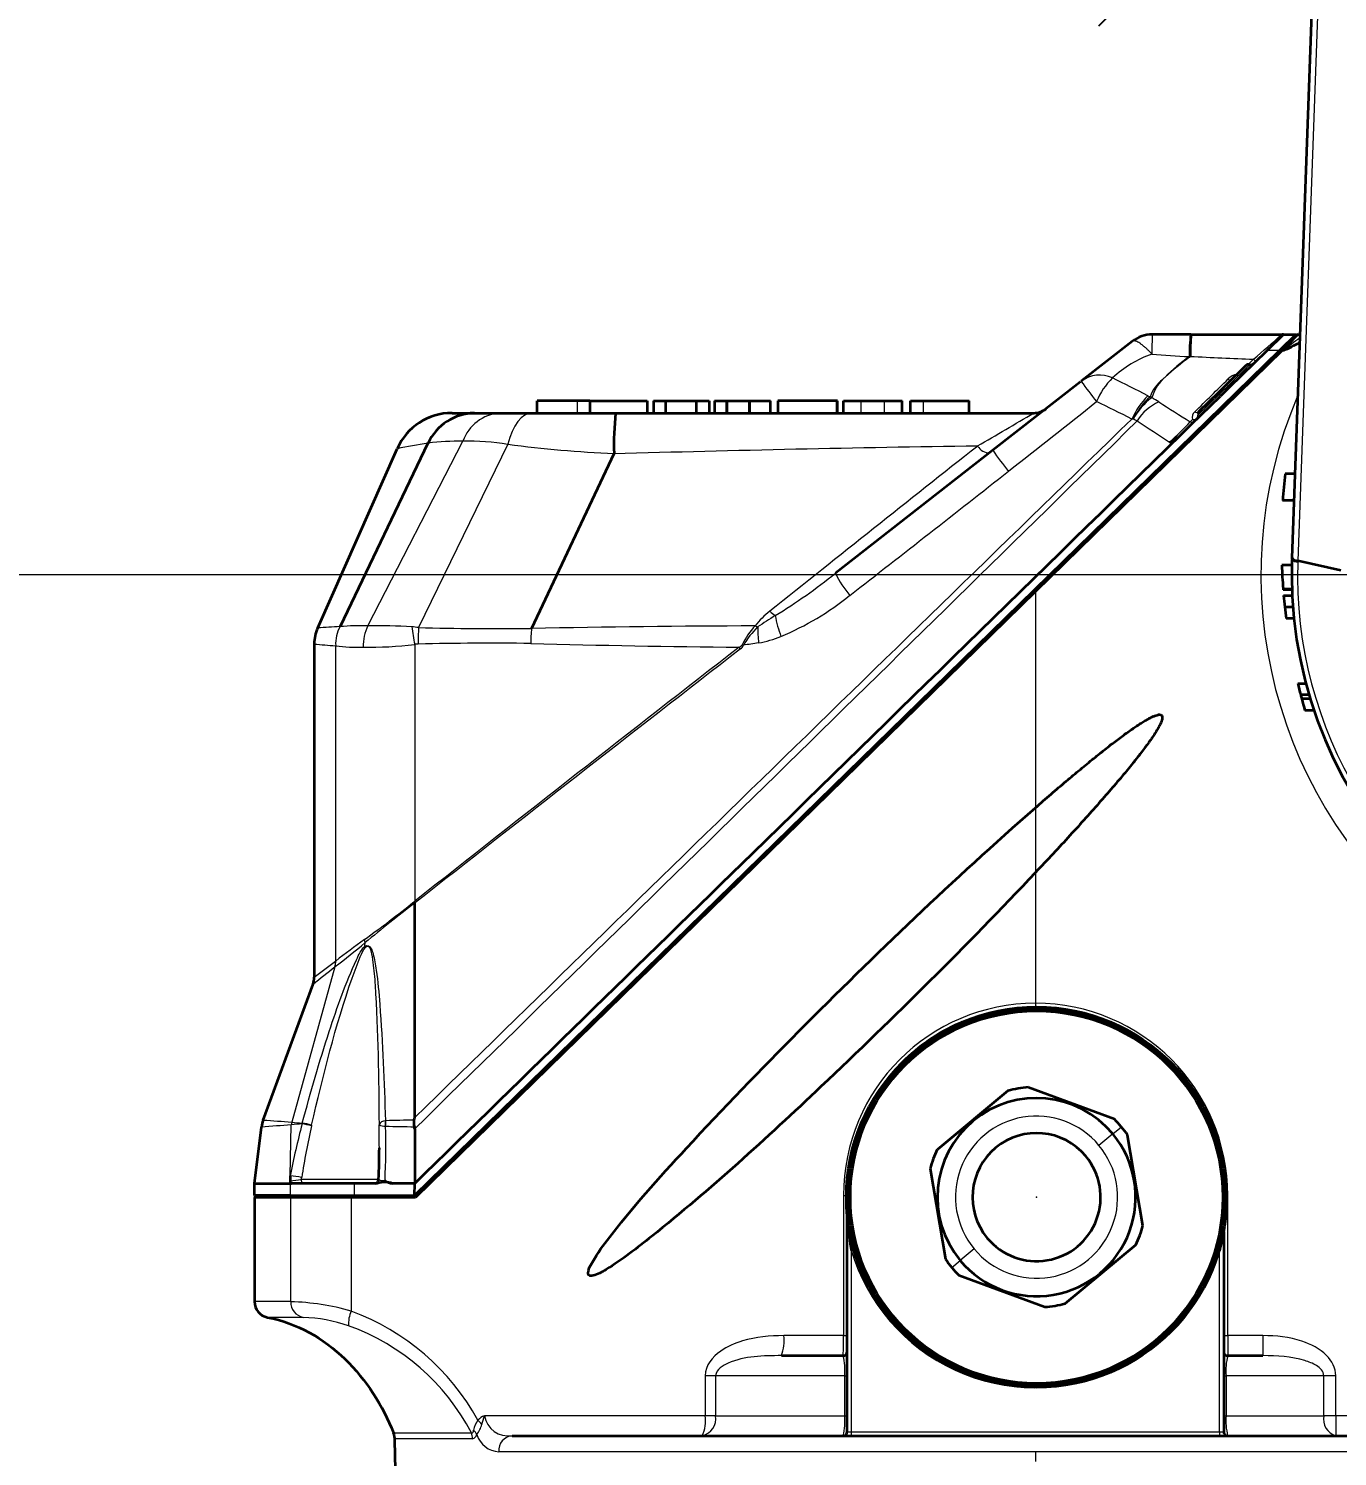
# Model space of a CAD drawing. Header units: millimetres. Extents: x 116 to 5831, y 100 to 4110.
# Drawn here: x 1037.6 to 1364.4, y 2474.3 to 2830.8 of the extents above; entities that cross this region are included whole.
import ezdxf

# ---------------------------------------------------------------- set-up
doc = ezdxf.new("R2010")
doc.units = ezdxf.units.MM
doc.header["$MEASUREMENT"] = 0
doc.linetypes.add('DASHEDDOT', pattern=[9.2, 3, -3, 0.2, -3])
doc.layers.get('0').update_dxf_attribs({"lineweight": 18})
doc.layers.add('图层0000', color=7, linetype='Continuous', lineweight=25)
doc.layers.add('图层1', color=7, linetype='Continuous', lineweight=35)
doc.dimstyles.new('线性样式 (GB)', dxfattribs={"dimtxt": 2, "dimasz": 2, "dimexe": 1, "dimexo": 0.5, "dimgap": 0.5, "dimtad": 1, "dimdsep": 46, "dimcen": -2.127267, "dimclrd": 7, "dimclre": 7, "dimclrt": 7, "dimadec": 0, "dimazin": 0, "dimtfac": 0.7, "dimtmove": 0, "dimatfit": 1, "dimfxl": 1, "dimfrac": 2, "dimtolj": 1, "dimtzin": 0, "dimlwd": 18, "dimlwe": 18, "dimarcsym": 0})

# ---------------------------------------------------------------- blocks, each defined once
blk = doc.blocks.new('DimBlk376')
at = {"layer": '图层0000', "color": 7, "linetype": 'Continuous', "lineweight": 18}
for p, q in [((1449.03, 2694.42), (836.68, 2694.42)), ((836.68, 2246.42), (836.68, 2654.42)), ((1081.53, 2206.42), (836.68, 2206.42))]:
    blk.add_line(p, q, dxfattribs=at)
at = {"layer": '图层0000', "color": 7, "linetype": 'Continuous', "lineweight": -3}
for points in [[(847.4, 2654.42), (836.68, 2694.42), (825.96, 2654.42)], [(825.96, 2246.42), (836.68, 2206.42), (847.4, 2246.42)]]:
    blk.add_solid(points, dxfattribs=at)
at = {"layer": '图层0000', "color": 7, "linetype": 'Continuous', "lineweight": 18, "insert": (827.58, 2528.41), "char_height": 40, "attachment_point": 8, "rotation": 90, "line_spacing_factor": 1.2}
blk.add_mtext('\\T1.562500;\\W1;\\FSimSun|b0|i0;488', dxfattribs=at)
blk = doc.blocks.new('DimBlk377')
at = {"layer": '图层0000', "color": 7, "linetype": 'Continuous', "lineweight": 18}
for p, q in [((1449.03, 3344.42), (836.68, 3344.42)), ((836.68, 2734.42), (836.68, 3304.42)), ((1449.03, 2694.42), (836.68, 2694.42))]:
    blk.add_line(p, q, dxfattribs=at)
at = {"layer": '图层0000', "color": 7, "linetype": 'Continuous', "lineweight": -3}
for points in [[(847.4, 3304.42), (836.68, 3344.42), (825.96, 3304.42)], [(825.96, 2734.42), (836.68, 2694.42), (847.4, 2734.42)]]:
    blk.add_solid(points, dxfattribs=at)
at = {"layer": '图层0000', "color": 7, "linetype": 'Continuous', "lineweight": 18, "insert": (827.58, 3054.56), "char_height": 40, "attachment_point": 8, "rotation": 90, "line_spacing_factor": 1.2}
blk.add_mtext('\\T1.515625;\\W1;\\FSimSun|b0|i0;650', dxfattribs=at)
blk = doc.blocks.new('DimBlk383')
at = {"layer": '图层0000', "color": 7, "linetype": 'Continuous', "lineweight": 18}
for p, q in [((2758.82, 2570.7), (2758.82, 1736.63)), ((1289.03, 2404.42), (1289.03, 1736.63)), ((1329.03, 1756.63), (2718.82, 1756.63))]:
    blk.add_line(p, q, dxfattribs=at)
at = {"layer": '图层0000', "color": 7, "linetype": 'Continuous', "lineweight": -3}
for points in [[(1329.03, 1767.35), (1289.03, 1756.63), (1329.03, 1745.91)], [(2718.82, 1745.91), (2758.82, 1756.63), (2718.82, 1767.35)]]:
    blk.add_solid(points, dxfattribs=at)
at = {"layer": '图层0000', "color": 7, "linetype": 'Continuous', "lineweight": 18, "insert": (1889.52, 1765.73), "char_height": 40, "attachment_point": 8, "line_spacing_factor": 1.2}
blk.add_mtext('\\T1.500000;\\W1;\\FSimSun|b0|i0;1470', dxfattribs=at)
blk = doc.blocks.new('DimBlk405')
at = {"layer": '图层0000', "color": 7, "linetype": 'Continuous', "lineweight": 18}
for p, q in [((242.95, 3140.67), (419.7, 3140.67)), ((399.7, 2246.42), (399.7, 3100.67)), ((1131.53, 2206.42), (379.7, 2206.42))]:
    blk.add_line(p, q, dxfattribs=at)
at = {"layer": '图层0000', "color": 7, "linetype": 'Continuous', "lineweight": -3}
for points in [[(410.41, 3100.67), (399.7, 3140.67), (388.98, 3100.67)], [(388.98, 2246.42), (399.7, 2206.42), (410.41, 2246.42)]]:
    blk.add_solid(points, dxfattribs=at)
at = {"layer": '图层0000', "color": 7, "linetype": 'Continuous', "lineweight": 18, "insert": (390.59, 2528.41), "char_height": 40, "attachment_point": 8, "rotation": 90, "line_spacing_factor": 1.2}
blk.add_mtext('\\T1.562500;\\W1;\\FSimSun|b0|i0;47', dxfattribs=at)
blk = doc.blocks.new('DimBlk406')
at = {"layer": '图层0000', "color": 7, "linetype": 'Continuous', "lineweight": 18}
for p, q in [((1449.03, 3999.18), (190.62, 3999.18)), ((210.62, 2246.42), (210.62, 3959.18)), ((1131.53, 2206.42), (190.62, 2206.42))]:
    blk.add_line(p, q, dxfattribs=at)
at = {"layer": '图层0000', "color": 7, "linetype": 'Continuous', "lineweight": -3}
for points in [[(221.34, 3959.18), (210.62, 3999.18), (199.9, 3959.18)], [(199.9, 2246.42), (210.62, 2206.42), (221.34, 2246.42)]]:
    blk.add_solid(points, dxfattribs=at)
at = {"layer": '图层0000', "color": 7, "linetype": 'Continuous', "lineweight": 18, "insert": (201.52, 3012.43), "char_height": 40, "attachment_point": 8, "rotation": 90, "line_spacing_factor": 1.2}
blk.add_mtext('\\T1.484375;\\W1;\\FSimSun|b0|i0;1793', dxfattribs=at)
blk = doc.blocks.new('DimBlk407')
at = {"layer": '图层0000', "color": 7, "linetype": 'Continuous', "lineweight": 18}
for p, q in [((1459.03, 2684.42), (1459.03, 2089.65)), ((1289.03, 2404.42), (1289.03, 2089.65)), ((1289.03, 2109.65), (931.81, 2109.65)), ((1329.03, 2109.65), (1419.03, 2109.65))]:
    blk.add_line(p, q, dxfattribs=at)
at = {"layer": '图层0000', "color": 7, "linetype": 'Continuous', "lineweight": -3}
for points in [[(1329.03, 2120.37), (1289.03, 2109.65), (1329.03, 2098.94)], [(1419.03, 2098.94), (1459.03, 2109.65), (1419.03, 2120.37)]]:
    blk.add_solid(points, dxfattribs=at)
at = {"layer": '图层0000', "color": 7, "linetype": 'Continuous', "lineweight": 18, "insert": (1003.53, 2118.76), "char_height": 40, "attachment_point": 8, "line_spacing_factor": 1.2}
blk.add_mtext('\\T1.468750;\\W1;\\FSimSun|b0|i0;170', dxfattribs=at)
blk = doc.blocks.new('ViewBlk16')
at = {"layer": '图层0000', "linetype": 'Continuous', "lineweight": -3}
h = blk.add_hatch(dxfattribs=at)
h.set_pattern_fill('ANSI31', color=256, scale=63.5, style=0, pattern_type=2)
h.set_pattern_definition([(45, (0, 0), (-44.9013, 44.9013), [])])
edge = h.paths.add_edge_path(flags=16)
edge.add_arc((1459.03, 2694.42), 1304.76, 355, 520)
edge.add_arc((848.23, 2916.73), 654.76, 359.30391, 520)
edge.add_arc((1459.03, 2694.42), 218.81, 7.8884, 78.4231)
edge.add_line((1675.77, 2724.45), (1675.77, 2144.68))
edge.add_arc((2106.55, 2637.77), 654.76, 228.85771, 355)
at = {"layer": '图层0000', "color": 251, "linetype": 'Continuous', "lineweight": 18}
for p, q in [((1378.04, 3347.71), (1354.56, 2697.92)), ((1349.93, 2750.41), (1346.87, 2750.43)), ((1350.65, 2750.42), (1350.28, 2750.75)), ((1350.86, 2750.42), (1350.65, 2750.42)), ((1327.6, 2748.95), (1327.7, 2748.95)), ((1342.54, 2746.89), (1337.06, 2741.53)), ((1343.5, 2748.26), (1342.17, 2746.92)), ((1321.44, 2743.76), (1321.42, 2743.78)), ((1317.13, 2739.11), (1317.65, 2738.84)), ((1329.61, 2734.26), (1334.98, 2739.5)), ((1174.65, 2734.81), (1174.65, 2737.81)), ((1245.5, 2734.81), (1245.5, 2737.81)), ((1251.37, 2734.81), (1251.37, 2737.81)), ((1261.09, 2734.81), (1261.09, 2737.81)), ((1313.42, 2733.23), (1313.1, 2733.3)), ((1327.66, 2732.63), (1328.26, 2733.2)), ((1122.36, 2681.68), (1146.09, 2727.78)), ((1157.29, 2726.99), (1134.99, 2681.21)), ((1354.56, 2697.92), (1354.55, 2697.58)), ((1289.03, 2690.2), (1288.68, 2690.56)), ((1289.03, 2690.2), (1289.03, 2636.24)), ((1114.3, 2597.96), (1114.3, 2676.68)), ((1134.03, 2677), (1134.03, 2612.88)), ((1215.35, 2675.88), (1215.03, 2676.32)), ((1215.78, 2676.93), (1216.12, 2676.81)), ((1289.03, 2636.24), (1289.03, 2620.03)), ((1289.03, 2620.03), (1289.03, 2587.42)), ((1134.03, 2612.42), (1133.85, 2612.72)), ((1134.26, 2612.58), (1134.03, 2612.88)), ((1121.6, 2601.66), (1121.66, 2602.56)), ((1114.11, 2596.52), (1103.33, 2557.75)), ((1108.96, 2593.93), (1114.25, 2597.92)), ((1289.03, 2587.42), (1289.03, 2586.5)), ((1102.96, 2544.29), (1103.22, 2557.02)), ((1105.97, 2557.5), (1105.91, 2557.29)), ((1308.36, 2554.8), (1310.48, 2556.56)), ((1308.36, 2554.8), (1304.9, 2551.93)), ((1102.92, 2542.42), (1102.92, 2539.42)), ((1125.04, 2543.42), (1105.72, 2543.42)), ((1119, 2539.42), (1119, 2542.42)), ((1103.06, 2538.92), (1103.54, 2539.42)), ((1103.06, 2512.9), (1103.06, 2538.92)), ((1118.28, 2539.42), (1118.18, 2538.92)), ((1118.18, 2538.92), (1118.18, 2510.56)), ((1241.12, 2539.42), (1241.82, 2539.42)), ((1241.12, 2539.42), (1241.12, 2504.42)), ((1337.03, 2539.42), (1336.81, 2539.42)), ((1337.03, 2504.42), (1337.03, 2539.42)), ((1243.03, 2525.71), (1243.66, 2525.9)), ((1243.03, 2525.71), (1243.03, 2480.42)), ((1273.73, 2526.07), (1270.26, 2523.2)), ((1335.03, 2525.71), (1334.93, 2525.74)), ((1335.03, 2480.42), (1335.03, 2525.71)), ((1268.15, 2521.44), (1270.26, 2523.2)), ((1103.06, 2512.9), (1094.03, 2512.9)), ((1106.17, 2508.97), (1097.28, 2508.97)), ((1241.12, 2504.42), (1226.21, 2504.42)), ((1241.12, 2504.42), (1242.03, 2504.42)), ((1336.03, 2504.42), (1337.03, 2504.42)), ((1345.82, 2504.42), (1337.03, 2504.42)), ((1337.03, 2504.42), (1337.03, 2499.42)), ((1345.82, 2504.42), (1345.82, 2499.42)), ((1209.18, 2494.42), (1206.57, 2494.42)), ((1206.57, 2494.42), (1206.57, 2484.42)), ((1241.42, 2494.42), (1209.18, 2494.42)), ((1209.18, 2494.42), (1209.18, 2484.42)), ((1241.42, 2484.42), (1241.42, 2494.42)), ((1241.42, 2494.42), (1242.03, 2494.42)), ((1336.03, 2494.42), (1336.63, 2494.42)), ((1361.03, 2494.42), (1336.63, 2494.42)), ((1336.63, 2494.42), (1336.63, 2484.42)), ((1361.03, 2484.42), (1361.03, 2494.42)), ((1364.03, 2494.42), (1361.03, 2494.42)), ((1364.03, 2484.42), (1364.03, 2494.42)), ((1206.57, 2484.42), (1151.44, 2484.42)), ((1209.18, 2484.42), (1206.57, 2484.42)), ((1209.18, 2484.42), (1241.42, 2484.42)), ((1241.42, 2484.42), (1242.03, 2484.42)), ((1336.03, 2484.42), (1336.63, 2484.42)), ((1336.63, 2484.42), (1361.03, 2484.42)), ((1364.03, 2484.42), (1361.03, 2484.42)), ((1389.53, 2484.42), (1364.03, 2484.42)), ((1364.03, 2484.42), (1364.03, 2479.42)), ((1128.76, 2480.14), (1148.22, 2480.14)), ((1148.46, 2478.68), (1129.04, 2478.68)), ((1242.03, 2480.42), (1243.03, 2480.42)), ((1243.03, 2480.42), (1335.03, 2480.42)), ((1243.03, 2480.42), (1243.03, 2479.42)), ((1335.03, 2480.42), (1336.03, 2480.42)), ((1335.03, 2480.42), (1335.03, 2479.42)), ((1289.03, 2475.42), (1155.04, 2475.42)), ((1416.11, 2475.42), (1289.03, 2475.42)), ((1289.03, 2475.42), (1289.03, 2472.99))]:
    blk.add_line(p, q, dxfattribs=at)
at = {"layer": '图层0000', "color": 7}
blk.add_arc((1459.03, 2694.42), 1304.76, 355, 160, dxfattribs=at)
at = {"layer": '图层0000', "color": 251, "linetype": 'Continuous', "lineweight": 18}
for centre, radius, start, end in [((1457.06, 2750.46), 138.94, 178.3655, 180.3848), ((805.95, 3370.29), 822.12, 310.83276, 311.4854), ((1426.17, 2654.3), 122.1, 125.5935, 128.0784), ((1327.48, 2722.96), 28.17, 109.4204, 132.9603), ((1348.35, 3121.92), 373.62, 265.3587, 266.7933), ((1354.81, 2710.42), 47.21, 125.4253, 135.0269), ((1360.78, 2701.6), 57.67, 125.2162, 133.0133), ((1327.45, 2749.08), 0.194, 269.474, 318.7045), ((1392.43, 2776.85), 70.74, 203.2879, 203.4411), ((1327.34, 2749.02), 0.364, 300.6704, 348.343), ((1368.17, 3492.07), 744.22, 266.88246, 268.10026), ((1344.7, 2749.19), 1.53, 217.9457, 248.8999), ((1305.07, 2736.69), 7.59, 64.9168, 127.454), ((1406.57, 2819.35), 130.9, 215.8336, 218.6189), ((1320.34, 2731.14), 17.32, 134.1318, 157.9035), ((1119.87, 2358.73), 428.48, 62.5897, 63.9144), ((1326.11, 2736.03), 8.92, 126.5324, 161.5971), ((1328.66, 2735.39), 11.06, 135.1644, 162.9077), ((1342.84, 2721.5), 30.91, 133.8827, 135.4451), ((370.11, 3716.43), 1371.9, 314.3319, 314.82028), ((1340.14, 2740.4), 4.19, 100.2082, 135.8559), ((1337.76, 2743.77), 0.774, 216.2115, 276.3362), ((1330.72, 2725.38), 19.32, 134.6876, 155.7926), ((1328.54, 2726.24), 16.66, 130.8239, 155.1679), ((1328.03, 2725.34), 16.6, 126.7756, 151.621), ((1314.32, 2731.06), 8.46, 63.5843, 66.8639), ((1286.22, 2684.91), 62.47, 57.4347, 59.3301), ((1335.44, 2740.06), 0.722, 188.0452, 230.1234), ((1126.26, 2955.15), 300.11, 314.0639, 314.619), ((1334.51, 2738.95), 0.722, 8.0452, 50.1234), ((1336.5, 2741.09), 0.712, 38.5299, 81.2842), ((1337.61, 2741.98), 0.712, 218.5299, 261.2842), ((1459.03, 2694.42), 113.68, 156.7436, 232.4179), ((-2205.52, 7152.31), 5639.86, 308.20096, 308.48607), ((1119.13, 2352.6), 427.26, 63.0012, 64.3179), ((1324.33, 2726.97), 11.5, 112.9574, 149.2789), ((1831.42, 3540.62), 952.16, 237.50154, 238.05729), ((1329.81, 2733.79), 1.66, 127.3899, 200.944), ((1329.29, 2735.78), 0.83, 234.4663, 303.1713), ((78889.17, -77078.72), 111301.42, 134.1860756, 134.3147661), ((-80781.37, 86337.69), 117172.92, 314.3547137, 314.4782274), ((1156.07, 2724.25), 10.59, 94.6933, 160.5578), ((-600.75, 5929.61), 3711.65, 300.34854, 300.59936), ((1309.26, 2720.68), 13.23, 66.8921, 71.6569), ((1616.18, 3183.08), 541.99, 236.1715, 237.1937), ((1274.02, 2781.48), 72.55, 311.9626, 317.6791), ((1328.14, 2733.48), 0.973, 240.573, 313.7673), ((1328.51, 2734.27), 1.1, 257.057, 359.3078), ((1328.73, 2733.98), 0.918, 239.0701, 312.4893), ((1328.67, 2734), 0.975, 314.577, 15.1703), ((1329.96, 2734.58), 0.475, 151.0575, 222.8503), ((1145.39, 2663.43), 64.35, 89.3796, 97.1761), ((1147.17, 2663), 64.78, 81.0155, 90.9601), ((1180.09, 2466.22), 264.53, 99.2996, 100.9953), ((1198.05, 3039.98), 315.62, 262.5814, 267.4124), ((1372.19, -3886.68), 6613.97, 90.84545, 91.6324), ((8207.92, -6046.24), 11181.81, 128.320004, 128.659806), ((1277.59, 2728.37), 3.49, 211.1301, 270.622), ((1328.83, 2758.45), 60.22, 213.1688, 219.3824), ((1459.04, 2694.02), 104.55, 178.0521, 17.6806), ((-4778.38, 10426.86), 9804.26, 307.888634, 308.182328), ((1354.51, 2699.41), 1.83, 219.2144, 271.1213), ((1145.91, 2811.7), 149.52, 301.5085, 308.5615), ((1258.81, 2703.69), 21.62, 204.3352, 221.8156), ((1199.01, 2743.09), 69.31, 292.4547, 309.0777), ((1234, 2670.44), 18.67, 127.2834, 143.0838), ((1228.35, 2691.11), 8.12, 225.8116, 238.0843), ((1139.81, 2184.61), 497.46, 92.8149, 93.4567), ((1123.48, 2677.13), 9.19, 151.8071, 182.7492), ((1121.13, 2604.82), 76.87, 89.0787, 94.2877), ((1133.3, 2676.36), 12.16, 154.0705, 180.1353), ((1124.19, 2521.58), 160.11, 86.7256, 90.654), ((1183.82, 2687.08), 50.8, 186.3826, 191.4364), ((1132.3, 2667.49), 13.98, 78.9028, 85.7531), ((1235.79, -1254.54), 3936.23, 90.24329, 91.05658), ((1232.52, 2668.78), 18.62, 136.2455, 154.038), ((1236.19, 2664.94), 23.32, 135.1126, 149.4111), ((1222.99, 2689.85), 9.09, 244.4441, 248.5335), ((1296.93, 2566.36), 138.57, 121.7287, 123.8876), ((1254.09, 2681.3), 34.42, 179.8359, 186.5145), ((1255.51, 2690.07), 32, 190.5291, 200.1892), ((1186.89, 2678.4), 51.98, 176.9101, 181.4281), ((1154.46, 3550.62), 869.63, 268.71712, 270.57625), ((1213.05, 2676.32), 50.06, 174.6172, 178.9315), ((1215, 2704.49), 27.53, 280.2403, 292.3916), ((1169.47, 3406.14), 731.54, 265.25485, 265.67462), ((1120.04, 2721.43), 45.12, 262.6973, 271.3974), ((1122.2, 2780), 103.68, 269.4129, 276.551), ((1135.06, 2672.12), 4.99, 91.4358, 101.8722), ((10280, -8982.38), 14768.18, 127.866104, 128.265245), ((10174.01, -8885.62), 14626.2, 127.771003, 128.174008), ((1152.66, 1989.48), 687.85, 89.13913, 91.47678), ((1245.62, 5800.68), 3124.51, 268.48468, 269.43902), ((1214.3, 2677.98), 1.81, 293.4713, 324.6701), ((1214.06, 2677.73), 2.26, 305.1033, 335.8414), ((1230.49, 2596.77), 81.31, 97.4898, 100.1823), ((921.25, 2879.1), 340.81, 305.9868, 308.5936), ((1412.85, 2249.94), 457.31, 127.5678, 129.5498), ((1132.4, 2614.55), 2.33, 308.4042, 314.3489), ((1132.55, 2614.76), 2.77, 302.3851, 308.1227), ((1333.3, 2311.49), 360.59, 125.9689, 127.3974), ((1115.89, 2601.87), 5.81, 6.8875, 14.5931), ((891.61, 2882.59), 362.41, 307.8851, 309.4027), ((1123.77, 2602.28), 2.26, 196.1011, 204.4309), ((-394.89, 4501.04), 2429.86, 308.22674, 308.39075), ((1109.33, 2597.72), 4.93, 345.9496, 2.3342), ((1106.17, 2606.57), 12.81, 308.3341, 308.6354), ((1109.38, 2597.76), 4.93, 346.0066, 2.3476), ((1096.13, 2622.12), 30.23, 306.8239, 306.9459), ((1289.08, 2539.46), 47.96, 90.0623, 180.0517), ((1289.03, 2539.42), 48, 0, 90), ((1145.33, 1921.72), 636.7, 93.79202, 94.46279), ((1158.37, 3404.41), 848.44, 265.79853, 266.28029), ((1291.3, 2508.34), 191.74, 165.2105, 169.1946), ((1107.77, 2556.73), 4.56, 167.0017, 176.2313), ((1106.79, 2534.45), 22.86, 92.1947, 98.976), ((1106.83, 2580.2), 22.72, 261.1375, 267.8191), ((1308.95, 2512.01), 205.63, 167.4182, 171.0798), ((1103.55, 2539.91), 17.53, 74.4367, 82.2609), ((1103.57, 2541.8), 15.88, 72.7163, 81.3362), ((1114.97, 2555.4), 6.86, 166.8617, 168.2098), ((1126.74, 2556.3), 1.77, 91.3364, 155.6035), ((1126.48, 2559.95), 3.22, 245.1629, 274.3383), ((918.93, 2551.36), 206.27, 359.9929, 1.5729), ((938.52, 2551.72), 188.3, 357.3937, 1.5249), ((1126.91, 2556.43), 1.64, 91.9518, 97.327), ((1088.8, 2556.62), 37.92, 0.1727, 2.1768), ((1090.24, 2560), 36.66, 354.8812, 356.9912), ((1134.75, 2788.94), 232.35, 268.0275, 269.8061), ((1134.78, 2336.65), 221.57, 90.2442, 92.0507), ((1289.31, 2539), 20.25, 39.6725, 219.6736), ((1289.31, 2539), 20.25, 219.6725, 39.6736), ((1099.47, 2582.8), 39.87, 274.9885, 279.025), ((1102.67, 2531.7), 12.59, 75.5945, 88.6908), ((1106.6, 2543.23), 0.897, 167.8385, 244.782), ((1092.81, 2545.91), 13.15, 349.0864, 351.1821), ((1126.22, 2546.01), 2.88, 245.8174, 278.2016), ((1289.03, 2539.42), 48, 196.5978, 294.0242), ((1289.03, 2539.42), 48, 314.8824, 343.4022), ((1107.01, 2512.83), 3.95, 179.0117, 257.6243), ((1101.05, 2449.77), 63.16, 74.2631, 88.1772), ((1124.8, 2507.5), 7.29, 155.1728, 184.9214), ((1097.33, 2454.32), 59.98, 28.9321, 69.6549), ((1104.85, 2469.89), 39.1, 71.069, 88.0688), ((1098.41, 2453.95), 56.27, 27.7321, 70.135), ((1215.23, 2503.19), 11.05, 340.0741, 6.4007), ((1175.3, 2503.17), 65.83, 356.7301, 1.0836), ((1226.03, 2495.71), 15.44, 355.1909, 13.8817), ((1352.02, 2495.71), 15.44, 166.1183, 184.8091), ((1154.01, 2480.01), 5.35, 141.4653, 171.7025), ((1141.04, 2485.54), 10.31, 325.5774, 341.4625), ((1153.02, 2480.3), 4.41, 110.9934, 136.4093), ((1132, 2465.91), 24.93, 40.9987, 44.3724), ((1041.76, 2514.81), 113.81, 343.3809, 344.5104), ((1157.47, 2485.48), 6.13, 189.9299, 278.6025), ((1197.37, 2483.2), 9.28, 335.9923, 7.578), ((1204.8, 2483.72), 4.43, 283.6703, 9.0481), ((1225.15, 2483.19), 16.32, 346.6227, 4.3047), ((1352.9, 2483.19), 16.32, 175.6944, 193.3781), ((1365.36, 2483.62), 4.41, 169.5401, 252.3874), ((1125.04, 2478.68), 4, 360, 21.3984), ((1148.28, 2480.6), 0.47, 262.9479, 22.0437), ((1143.97, 2478.68), 4.49, 359.9417, 18.9085), ((1148.19, 2480.05), 1.4, 281.2637, 346.018), ((1145.94, 2477.75), 4.11, 28.5043, 47.4857), ((1155.34, 2481.47), 6.06, 196.8607, 267.0814), ((1158.74, 2475.72), 3.72, 95.5043, 184.6074)]:
    blk.add_arc(centre, radius, start, end, dxfattribs=at)
blk.add_rational_spline([(1318.12, 2749.52), (1314.37, 2753.6), (1313.24, 2752.72)], [1, 0.809247631317, 1], degree=2, dxfattribs=at)
for points in [[(1320.8, 2743.19), (1320.81, 2743.19), (1320.81, 2743.19), (1320.82, 2743.19)], [(1163.3, 2734.81), (1160.86, 2734.81), (1158.47, 2731.75), (1157.29, 2727)], [(1157.29, 2727), (1157.29, 2727), (1157.29, 2726.99), (1157.29, 2726.99)], [(1114.3, 2676.68), (1114.3, 2676.69), (1114.3, 2676.69), (1114.3, 2676.69)]]:
    blk.add_open_spline(points, degree=3, dxfattribs=at)
for points, knots in [([(1105.97, 2557.5), (1108.02, 2565.16), (1112.06, 2579.06), (1117.32, 2593.94), (1120.74, 2600.87), (1121.6, 2601.66)], [0, 0, 0, 0, 0.02388531, 0.04329213, 0.04777007, 0.04777007, 0.04777007, 0.04777007]), ([(1108.29, 2556.96), (1111.18, 2569.33), (1114.7, 2583.72), (1120.03, 2598.19), (1121.18, 2600.73), (1121.71, 2601.34)], [0, 0, 0, 0, 0.03884034, 0.04481578, 0.0478035, 0.0478035, 0.0478035, 0.0478035]), ([(1121.6, 2601.65), (1122.18, 2602.15), (1123.09, 2601.5), (1123.93, 2598.95), (1124.69, 2594.29), (1125.96, 2580.39), (1126.42, 2567.77), (1126.7, 2558.06)], [0.00000049, 0.00000049, 0.00000049, 0.00000049, 0.00295751, 0.00443627, 0.00887253, 0.01774506, 0.04732016, 0.04732016, 0.04732016, 0.04732016]), ([(1121.71, 2601.34), (1121.92, 2601.57), (1122.6, 2601.97), (1123.26, 2600.09), (1123.78, 2596.7), (1124.92, 2582.31), (1125.01, 2568.68), (1125.13, 2557.03)], [0, 0, 0, 0, 0.00109678, 0.00292475, 0.0058495, 0.01169899, 0.04679596, 0.04679596, 0.04679596, 0.04679596]), ([(1226.21, 2504.42), (1222.71, 2504.42), (1217.26, 2503.88), (1209.76, 2500.77), (1206.57, 2496.98), (1206.57, 2494.42)], [0, 0, 0, 0, 0.01060677, 0.01666778, 0.02424405, 0.02424405, 0.02424405, 0.02424405]), ([(1364.03, 2494.42), (1364.03, 2496.35), (1361.78, 2500.31), (1354.77, 2503.82), (1349.14, 2504.42), (1345.82, 2504.42)], [0, 0, 0, 0, 0.0056336, 0.01267559, 0.02253438, 0.02253438, 0.02253438, 0.02253438]), ([(1225.62, 2499.42), (1221.07, 2499.42), (1215.67, 2499.33), (1210.26, 2496.53), (1209.18, 2495.24), (1209.18, 2494.42)], [0, 0, 0, 0, 0.01445599, 0.01686532, 0.01927465, 0.01927465, 0.01927465, 0.01927465]), ([(1361.03, 2494.42), (1361.03, 2495.53), (1359.28, 2497.13), (1353.98, 2499.16), (1349.35, 2499.42), (1345.82, 2499.42)], [0, 0, 0, 0, 0.0033334, 0.0066668, 0.01777814, 0.01777814, 0.01777814, 0.01777814])]:
    blk.add_open_spline(points, degree=3, knots=knots, dxfattribs=at)
at = {"layer": '图层0000', "color": 7, "linetype": 'DASHEDDOT', "lineweight": 18}
blk.add_point((1289.31, 2539), dxfattribs=at)
at = {"layer": '图层1', "color": 7, "linetype": 'Continuous', "lineweight": 35}
for p, q in [((1353.11, 2698.62), (1376.57, 3347.01)), ((1313.24, 2752.72), (1300.45, 2742.72)), ((1327.87, 2754.42), (1318.17, 2754.42)), ((1327.87, 2754.42), (1335.64, 2754.42)), ((1335.64, 2754.42), (1350.55, 2754.42)), ((1346.87, 2750.43), (1350.96, 2754.42)), ((1354.03, 2754.42), (1349.93, 2750.41)), ((1350.96, 2754.42), (1350.6, 2754.42)), ((1350.96, 2754.42), (1354.03, 2754.42)), ((1354.53, 2754.42), (1353.67, 2754.07)), ((1354.53, 2754.42), (1355.13, 2754.42)), ((1349.93, 2750.41), (1134, 2539.39)), ((1350.65, 2750.42), (1289.03, 2690.2)), ((1337.51, 2741.27), (1346.87, 2750.43)), ((1341.57, 2746.64), (1336.61, 2741.79)), ((1300.28, 2742.59), (1278.42, 2725.51)), ((1327.91, 2731.9), (1335.23, 2739.05)), ((1334.73, 2739.95), (1329.74, 2735.09)), ((1336.61, 2741.79), (1334.73, 2739.95)), ((1337.51, 2741.27), (1335.23, 2739.05)), ((1164.62, 2734.81), (1164.62, 2737.81)), ((1174.65, 2737.81), (1164.62, 2737.81)), ((1177.75, 2737.81), (1174.65, 2737.81)), ((1177.75, 2737.81), (1192.06, 2737.81)), ((1177.75, 2737.81), (1177.75, 2734.81)), ((1192.06, 2737.81), (1192.06, 2734.81)), ((1193.65, 2737.81), (1196.63, 2737.81)), ((1193.65, 2737.81), (1193.65, 2734.81)), ((1196.63, 2737.81), (1196.64, 2737.81)), ((1196.63, 2737.81), (1196.63, 2734.81)), ((1196.64, 2737.81), (1204.28, 2737.81)), ((1196.64, 2737.81), (1196.64, 2734.81)), ((1204.28, 2737.81), (1207.54, 2737.81)), ((1204.28, 2737.81), (1204.28, 2734.81)), ((1207.54, 2737.81), (1207.56, 2737.81)), ((1207.54, 2737.81), (1207.54, 2734.81)), ((1207.56, 2737.81), (1207.56, 2734.81)), ((1208.93, 2737.81), (1211.97, 2737.81)), ((1208.93, 2737.81), (1208.93, 2734.81)), ((1211.97, 2737.81), (1211.99, 2737.81)), ((1211.97, 2737.81), (1211.97, 2734.81)), ((1211.99, 2737.81), (1217.63, 2737.81)), ((1211.99, 2734.81), (1211.99, 2737.81)), ((1217.63, 2737.81), (1217.67, 2737.81)), ((1217.63, 2737.81), (1217.63, 2734.81)), ((1217.67, 2737.81), (1222.82, 2737.81)), ((1217.67, 2734.81), (1217.67, 2737.81)), ((1222.82, 2737.81), (1222.91, 2737.81)), ((1222.82, 2737.81), (1222.82, 2734.81)), ((1222.91, 2734.81), (1222.91, 2737.81)), ((1239.55, 2737.81), (1224.7, 2737.81)), ((1224.7, 2737.81), (1224.7, 2734.81)), ((1239.55, 2734.81), (1239.55, 2737.81)), ((1239.59, 2737.81), (1239.55, 2737.81)), ((1239.59, 2734.81), (1239.59, 2737.81)), ((1241.1, 2737.81), (1245.5, 2737.81)), ((1241.1, 2734.81), (1241.1, 2737.81)), ((1245.5, 2737.81), (1251.37, 2737.81)), ((1251.37, 2737.81), (1255.78, 2737.81)), ((1255.78, 2734.81), (1255.78, 2737.81)), ((1257.86, 2737.81), (1261.09, 2737.81)), ((1257.86, 2734.81), (1257.86, 2737.81)), ((1261.09, 2737.81), (1272.52, 2737.81)), ((1272.52, 2734.81), (1272.52, 2737.81)), ((1143.35, 2734.81), (1148.92, 2734.81)), ((1148.92, 2734.81), (1155.21, 2734.81)), ((1155.21, 2734.81), (1163.3, 2734.81)), ((1163.3, 2734.81), (1184.2, 2734.81)), ((1184.2, 2734.81), (1288.6, 2734.81)), ((1325.38, 2729.42), (1327.91, 2731.9)), ((1109.81, 2681.17), (1129.64, 2725.89)), ((1137.35, 2727.27), (1115.38, 2681.47)), ((1183.78, 2724.6), (1163.21, 2681.03)), ((1278.42, 2725.51), (1239.12, 2694.79)), ((1353.87, 2719.61), (1351.35, 2719.61)), ((1353.63, 2712.94), (1350.76, 2712.94)), ((1353.05, 2696.8), (1350.52, 2696.8)), ((1353.1, 2698.25), (1353.11, 2698.61)), ((1365.31, 2695.48), (1354.56, 2697.92)), ((1289.03, 2690.2), (1134.22, 2538.92)), ((1350.86, 2690.89), (1353.09, 2690.89)), ((1350.86, 2690.89), (1350.88, 2690.66)), ((1353.09, 2690.66), (1350.88, 2690.66)), ((1351, 2689.26), (1353.15, 2689.26)), ((1353.34, 2686.33), (1351.28, 2686.33)), ((1353.59, 2683.47), (1351.62, 2683.47)), ((1108.96, 2677.11), (1108.96, 2593.93)), ((1354.55, 2667.27), (1356.56, 2667.27)), ((1357.37, 2664.4), (1355.26, 2664.4)), ((1357.66, 2663.41), (1355.52, 2663.41)), ((1358.59, 2660.54), (1356.31, 2660.54)), ((1134.03, 2558.86), (1134.03, 2612.42)), ((1096.21, 2558.25), (1108.65, 2592.21)), ((1282.17, 2565.56), (1264.54, 2550.93)), ((1308.74, 2558.46), (1287.26, 2566.42)), ((1094.03, 2542.42), (1095.79, 2556.49)), ((1134.03, 2556.06), (1134.03, 2542.42)), ((1315.88, 2531.91), (1312.03, 2554.49)), ((1262.75, 2546.09), (1266.59, 2523.51)), ((1094.03, 2542.42), (1102.92, 2542.42)), ((1094.03, 2539.42), (1094.03, 2542.42)), ((1102.96, 2544.29), (1102.94, 2543.08)), ((1103.49, 2542.42), (1103.27, 2542.42)), ((1117.49, 2542.42), (1103.49, 2542.42)), ((1119, 2542.42), (1117.49, 2542.42)), ((1124.54, 2542.42), (1119, 2542.42)), ((1124.66, 2542.42), (1124.54, 2542.42)), ((1134.03, 2542.42), (1128.52, 2542.42)), ((1133.96, 2539.42), (1134.03, 2542.42)), ((1102.92, 2539.42), (1094.03, 2539.42)), ((1094.03, 2538.92), (1094.53, 2539.42)), ((1103.06, 2538.92), (1094.03, 2538.92)), ((1094.03, 2538.92), (1094.03, 2512.9)), ((1102.92, 2539.42), (1103.35, 2539.42)), ((1118.18, 2538.92), (1103.06, 2538.92)), ((1103.35, 2539.42), (1119, 2539.42)), ((1134.22, 2538.92), (1118.18, 2538.92)), ((1119, 2539.42), (1133.7, 2539.42)), ((1133.7, 2539.42), (1133.96, 2539.42)), ((1242.03, 2480.42), (1242.03, 2534.51)), ((1336.03, 2530.39), (1336.03, 2480.42)), ((1296.46, 2512.44), (1314.09, 2527.07)), ((1335.14, 2526.51), (1335.03, 2525.71)), ((1269.89, 2519.54), (1291.37, 2511.58)), ((1225.62, 2499.42), (1241.03, 2499.42)), ((1337.03, 2499.42), (1345.82, 2499.42)), ((1158.39, 2479.42), (1412.93, 2479.42))]:
    blk.add_line(p, q, dxfattribs=at)
for radius in [47.5, 47, 46.5]:
    blk.add_circle((1289.31, 2539), radius, dxfattribs=at)
for centre, radius, start, end in [((1318.17, 2746.42), 8, 90, 128.0123), ((1359.05, 2750.1), 31.48, 172.1159, 182.0983), ((1376.75, 2750.11), 49.07, 174.9621, 181.357), ((1350.55, 2755.44), 1.02, 270.0569, 272.8878), ((1281.16, 2821.67), 99.52, 314.2832, 317.4911), ((1340.99, 2775.58), 27.03, 291.4223, 301.3703), ((1342.27, 2745.93), 1, 74.3436, 134.3414), ((1342.81, 2747.85), 1, 254.3414, 314.3415), ((1288.6, 2739.81), 5, 270, 308.0123), ((1330.44, 2734.37), 1, 134.3416, 153.8873), ((1143.35, 2719.81), 15, 90, 156.0914), ((1149.26, 2721.64), 13.17, 91.4445, 154.6679), ((1259.89, 2726.73), 76.12, 173.9106, 181.5447), ((1317.89, 2737.63), 11.11, 294.6957, 312.3864), ((1183.61, 2724.69), 0.186, 334.0542, 358.8611), ((1503.85, 2702.67), 153.43, 173.6602, 176.1598), ((1503.85, 2702.67), 153.43, 182.1903, 184.3997), ((1459.03, 2694.42), 106, 177.9281, 180), ((1354.49, 2699.64), 1.72, 216.5708, 272.2452), ((1459.03, 2694.42), 106, 180, 0), ((1503.85, 2702.67), 153.43, 185.0132, 186.1103), ((1503.85, 2702.67), 153.43, 186.1103, 187.1876), ((1118.95, 2677.11), 10, 156.0884, 180.0029), ((1503.85, 2702.67), 153.43, 193.3379, 194.4402), ((1503.85, 2702.67), 153.43, 194.4402, 194.8238), ((1503.85, 2702.67), 153.43, 194.8238, 195.9336), ((1103.96, 2593.93), 5, 339.888, 0.0004), ((1289.03, 2539.42), 47, 113.9126, 134.9941), ((1289.31, 2539), 24.75, 39.673, 219.673), ((1289.31, 2539), 27.5, 94.293, 105.0531), ((1103.7, 2555.5), 7.98, 159.8705, 172.886), ((1136.47, 2557.61), 2.7, 167.0656, 202.1636), ((1132.34, 2559.02), 1.7, 331.8328, 354.5239), ((1131.94, 2556.09), 2.09, 359.3615, 14.0733), ((1289.31, 2539), 27.5, 39.673, 45.0531), ((1289.31, 2539), 27.5, 34.293, 39.673), ((1289.31, 2539), 24.75, 219.673, 39.673), ((1289.31, 2539), 16, 39.673, 219.673), ((933.84, 2551.41), 191.36, 357.5952, 359.9795), ((1289.31, 2539), 27.5, 154.293, 165.0531), ((1289.31, 2539), 16, 219.673, 39.673), ((1102.89, 2544.04), 1.62, 270.9555, 279.8547), ((1103.69, 2543), 0.762, 174.1656, 226.8742), ((1103.28, 2542.66), 0.235, 244.0284, 269.3027), ((1124.04, 2543.42), 1, 269.9984, 357.6155), ((1126.59, 2536.3), 6.42, 72.5079, 107.4921), ((1128.7, 2545.68), 3.26, 230.6159, 266.8307), ((1142.37, 2542.41), 8.86, 199.7414, 203.2148), ((1332.86, 2539.05), 90.82, 184.2922, 188.4509), ((1289.31, 2539), 27.5, 334.293, 345.0531), ((1289.31, 2539), 27.5, 214.293, 219.673), ((1289.31, 2539), 27.5, 219.673, 225.0531), ((1098.03, 2512.9), 4, 180, 259.2935), ((1289.31, 2539), 27.5, 274.293, 285.0531), ((1241.03, 2500.42), 1, 270, 0), ((1337.03, 2500.42), 1, 180, 270), ((1125.04, 2478.66), 4, 10.362, 21.3717), ((1125.11, 2478.67), 3.93, 2.6587, 10.3564), ((971.85, 2471.55), 157.35, 2.5974, 2.661), ((969.07, 2471.42), 160.13, 0.0011, 2.5996), ((1241.03, 2480.42), 1, 270, 0), ((1337.03, 2480.42), 1, 180, 270)]:
    blk.add_arc(centre, radius, start, end, dxfattribs=at)
for points, knots in [([(1134.03, 2542.42), (1162.19, 2569.95), (1225.55, 2631.86), (1289.73, 2694.59), (1325.38, 2729.42)], [0, 0, 0, 0, 0.1191253, 0.2687351, 0.2687351, 0.2687351, 0.2687351]), ([(1177.51, 2519.53), (1177.36, 2519.68), (1177.25, 2520.57), (1178.77, 2523.7), (1186.55, 2534.4), (1204.04, 2553.87), (1239.24, 2590.26), (1268.63, 2618.37), (1289.03, 2636.24)], [0, 0, 0, 0, 0.0006355, 0.002542, 0.0101678, 0.0406713, 0.0813425, 0.162685, 0.162685, 0.162685, 0.162685]), ([(1289.03, 2620.03), (1271.7, 2601.68), (1240.33, 2570.59), (1204.35, 2537.73), (1184.91, 2522.68), (1179.44, 2519.52), (1177.79, 2519.24), (1177.51, 2519.53)], [0, 0, 0, 0, 0.0759935, 0.1329887, 0.1472375, 0.1507996, 0.151987, 0.151987, 0.151987, 0.151987])]:
    blk.add_open_spline(points, degree=3, knots=knots, dxfattribs=at)
for points in [[(1137.35, 2727.28), (1137.35, 2727.27), (1137.35, 2727.27), (1137.35, 2727.27)], [(1097.28, 2508.97), (1112.06, 2506.18), (1123.45, 2493.7), (1128.76, 2480.11)]]:
    blk.add_open_spline(points, degree=3, dxfattribs=at)
for points, weights in [([(1289.03, 2636.24), (1307.74, 2652.64), (1319.01, 2660.89), (1320.55, 2659.31)], [1, 0.93209607323, 0.93209607323, 1]), ([(1320.55, 2659.31), (1322.34, 2657.48), (1310.8, 2643.1), (1289.03, 2620.03)], [1, 0.910693643411, 0.910693643411, 1])]:
    blk.add_rational_spline(points, weights, degree=3, dxfattribs=at)

msp = doc.modelspace()

# ---------------------------------------------------------------- block references
msp.add_blockref('ViewBlk16', (0, 0))

# ---------------------------------------------------------------- dimensions: what is measured, and where the dimension line sits
at = {"layer": '图层0000', "color": 7, "linetype": 'Continuous', "lineweight": -3}
for base, p1, p2, override, picture, middle in [((210.621, 3999.179), (1141.527, 2206.419), (1459.027, 3999.179), {"dimscale": 1, "dimtxt": 40, "dimasz": 40, "dimexe": 20, "dimexo": 10, "dimgap": 10, "dimtad": 1, "dimtih": 0, "dimtoh": 0, "dimdec": 0, "dimlfac": 1, "dimrnd": 0, "dimzin": 8, "dimdsep": 46, "dimlunit": 2, "dimpost": '<>', "dimtxsty": 'Standard', "dimsah": 0, "dimtsz": 0, "dimcen": -42.545342, "dimdle": 0, "dimse1": 0, "dimse2": 0, "dimsd1": 0, "dimsd2": 0, "dimclrd": 7, "dimclre": 7, "dimclrt": 7, "dimaunit": 0, "dimadec": 0, "dimazin": 2, "dimtol": 0, "dimlim": 0, "dimtp": 0, "dimtm": 0, "dimtfac": 0.7, "dimtdec": 2, "dimtix": 0, "dimtofl": 1, "dimtmove": 0, "dimatfit": 1, "dimtfillclr": 0, "dimfrac": 2, "dimtzin": 0, "dimlwd": 18, "dimlwe": 18}, 'DimBlk406', (210.621, 3012.434)), ((836.681, 3344.419), (1459.027, 2694.419), (1459.027, 3344.419), {"dimscale": 1, "dimtxt": 40, "dimasz": 40, "dimexe": 0, "dimexo": 10, "dimgap": 10, "dimtad": 1, "dimtih": 0, "dimtoh": 0, "dimdec": 2, "dimlfac": 1, "dimrnd": 0, "dimzin": 8, "dimdsep": 46, "dimlunit": 2, "dimpost": '<>', "dimtxsty": 'Standard', "dimsah": 0, "dimtsz": 0, "dimcen": -42.545342, "dimdle": 0, "dimse1": 0, "dimse2": 0, "dimsd1": 0, "dimsd2": 0, "dimclrd": 7, "dimclre": 7, "dimclrt": 7, "dimaunit": 0, "dimadec": 0, "dimazin": 2, "dimtol": 0, "dimlim": 0, "dimtp": 0, "dimtm": 0, "dimtfac": 0.7, "dimtdec": 2, "dimtix": 0, "dimtofl": 1, "dimtmove": 0, "dimatfit": 1, "dimtfillclr": 0, "dimfrac": 2, "dimtzin": 0, "dimlwd": 18, "dimlwe": 18}, 'DimBlk377', (836.681, 3054.559)), ((399.695, 3140.673), (1141.527, 2206.419), (232.954, 3140.673), {"dimscale": 1, "dimtxt": 40, "dimasz": 40, "dimexe": 20, "dimexo": 10, "dimgap": 10, "dimtad": 1, "dimtih": 0, "dimtoh": 0, "dimdec": 0, "dimlfac": 1, "dimrnd": 0, "dimzin": 8, "dimdsep": 46, "dimlunit": 2, "dimpost": '<>', "dimtxsty": 'Standard', "dimsah": 0, "dimtsz": 0, "dimcen": -42.545342, "dimdle": 0, "dimse1": 0, "dimse2": 0, "dimsd1": 0, "dimsd2": 0, "dimclrd": 7, "dimclre": 7, "dimclrt": 7, "dimaunit": 0, "dimadec": 0, "dimazin": 2, "dimtol": 0, "dimlim": 0, "dimtp": 0, "dimtm": 0, "dimtfac": 0.7, "dimtdec": 2, "dimtix": 0, "dimtofl": 1, "dimtmove": 0, "dimatfit": 1, "dimtfillclr": 0, "dimfrac": 2, "dimtzin": 0, "dimlwd": 18, "dimlwe": 18}, 'DimBlk405', (399.695, 2528.413)), ((836.681, 2694.419), (1091.527, 2206.419), (1459.027, 2694.419), {"dimscale": 1, "dimtxt": 40, "dimasz": 40, "dimexe": 0, "dimexo": 10, "dimgap": 10, "dimtad": 1, "dimtih": 0, "dimtoh": 0, "dimdec": 2, "dimlfac": 1, "dimrnd": 0, "dimzin": 8, "dimdsep": 46, "dimlunit": 2, "dimpost": '<>', "dimtxsty": 'Standard', "dimsah": 0, "dimtsz": 0, "dimcen": -42.545342, "dimdle": 0, "dimse1": 0, "dimse2": 0, "dimsd1": 0, "dimsd2": 0, "dimclrd": 7, "dimclre": 7, "dimclrt": 7, "dimaunit": 0, "dimadec": 0, "dimazin": 2, "dimtol": 0, "dimlim": 0, "dimtp": 0, "dimtm": 0, "dimtfac": 0.7, "dimtdec": 2, "dimtix": 0, "dimtofl": 1, "dimtmove": 0, "dimatfit": 1, "dimtfillclr": 0, "dimfrac": 2, "dimtzin": 0, "dimlwd": 18, "dimlwe": 18}, 'DimBlk376', (836.681, 2528.413))]:
    dim = msp.add_linear_dim(base=base, p1=p1, p2=p2, angle=90, text='\\T1.25;\\W1;\\FSimSun;<>', dimstyle='线性样式 (GB)', override=override, dxfattribs=at)
    dim.commit()
    dim.dimension.update_dxf_attribs({"geometry": picture, "text_midpoint": middle, "dimtype": 160})
for base, p2, override, picture, middle in [((1459.027, 2109.655), (1459.027, 2694.419), {"dimscale": 1, "dimtxt": 40, "dimasz": 40, "dimexe": 20, "dimexo": 10, "dimgap": 10, "dimtad": 1, "dimtih": 0, "dimtoh": 0, "dimdec": 2, "dimlfac": 1, "dimrnd": 0, "dimzin": 8, "dimdsep": 46, "dimlunit": 2, "dimpost": '<>', "dimtxsty": 'Standard', "dimsah": 0, "dimtsz": 0, "dimcen": -42.545342, "dimdle": 0, "dimse1": 0, "dimse2": 0, "dimsd1": 0, "dimsd2": 0, "dimclrd": 7, "dimclre": 7, "dimclrt": 7, "dimaunit": 0, "dimadec": 0, "dimazin": 2, "dimtol": 0, "dimlim": 0, "dimtp": 0, "dimtm": 0, "dimtfac": 0.7, "dimtdec": 2, "dimtix": 0, "dimtofl": 1, "dimtmove": 0, "dimatfit": 1, "dimtfillclr": 0, "dimfrac": 2, "dimtzin": 0, "dimlwd": 18, "dimlwe": 18}, 'DimBlk407', (1003.527, 2109.655)), ((2758.822, 1756.63), (2758.822, 2580.702), {"dimscale": 1, "dimtxt": 40, "dimasz": 40, "dimexe": 20, "dimexo": 10, "dimgap": 10, "dimtad": 1, "dimtih": 0, "dimtoh": 0, "dimdec": 0, "dimlfac": 1, "dimrnd": 0, "dimzin": 8, "dimdsep": 46, "dimlunit": 2, "dimpost": '<>', "dimtxsty": 'Standard', "dimsah": 0, "dimtsz": 0, "dimcen": -42.545342, "dimdle": 0, "dimse1": 0, "dimse2": 0, "dimsd1": 0, "dimsd2": 0, "dimclrd": 7, "dimclre": 7, "dimclrt": 7, "dimaunit": 0, "dimadec": 0, "dimazin": 2, "dimtol": 0, "dimlim": 0, "dimtp": 0, "dimtm": 0, "dimtfac": 0.7, "dimtdec": 0, "dimtix": 0, "dimtofl": 1, "dimtmove": 0, "dimatfit": 1, "dimtfillclr": 0, "dimfrac": 2, "dimtzin": 0, "dimlwd": 18, "dimlwe": 18}, 'DimBlk383', (1889.52, 1756.63))]:
    dim = msp.add_linear_dim(base=base, p1=(1289.027, 2414.419), p2=p2, text='\\T1.25;\\W1;\\FSimSun;<>', dimstyle='线性样式 (GB)', override=override, dxfattribs=at)
    dim.commit()
    dim.dimension.update_dxf_attribs({"geometry": picture, "text_midpoint": middle, "dimtype": 160})

doc.saveas('drawing.dxf')
